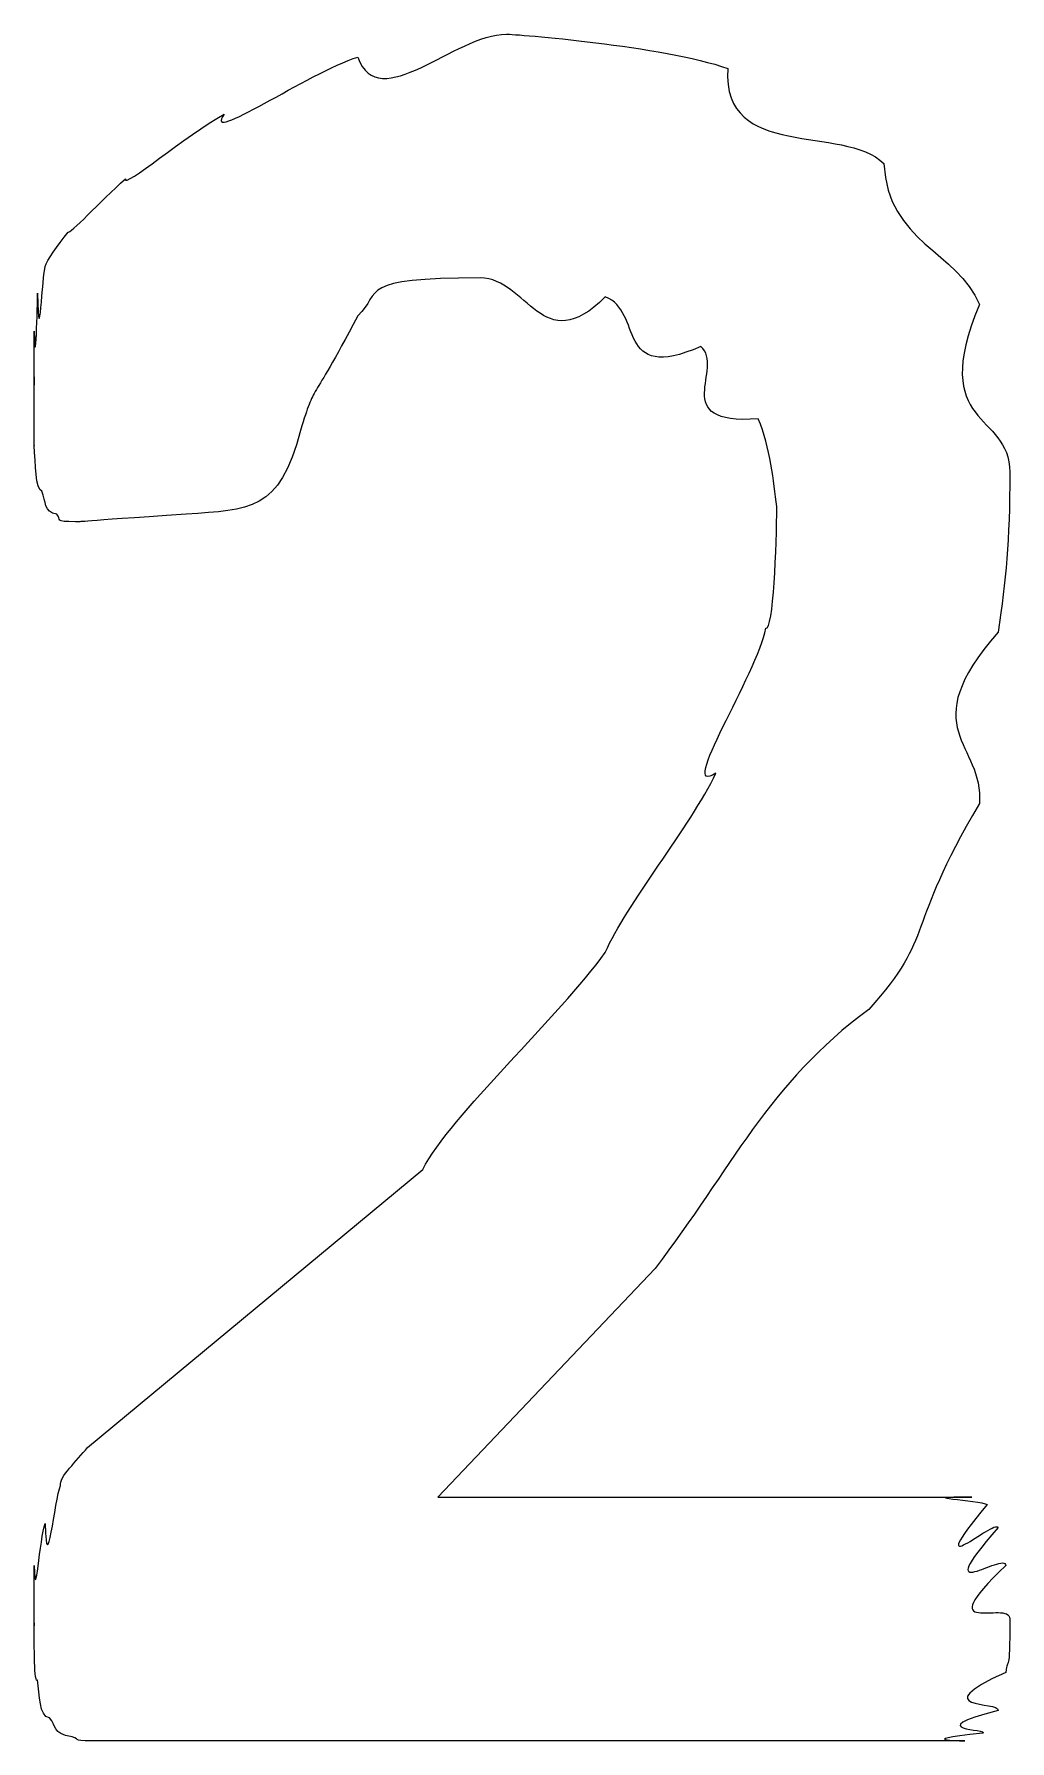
# Model space of a CAD drawing. Header units: millimetres. Extents: x 0 to 216, y 0 to 279.
# Drawn here: x 200.549 to 201.96, y 76.596 to 79.065 of the extents above; entities that cross this region are included whole.
import ezdxf

# ---------------------------------------------------------------- set-up
doc = ezdxf.new("R2010")
doc.units = ezdxf.units.MM
doc.layers.get('0').update_dxf_attribs({"linetype": 'CONTINUOUS'})

msp = doc.modelspace()

# ---------------------------------------------------------------- linework, layer by layer
at = {"color": 0}
for p, q in [((200.626, 77.0199), (201.111, 77.4224)), ((201.447, 77.2791), (201.133, 76.9482)), ((201.133, 76.9482), (201.905, 76.9482)), ((201.96, 76.7719), (201.96, 76.7719)), ((201.894, 76.5955), (200.648, 76.5955))]:
    msp.add_line(p, q, dxfattribs=at)
for points in [[(201.017, 79.0317), (201.047, 78.9464), (201.158, 79.0649), (201.232, 79.0649)], [(201.232, 79.0649), (201.243, 79.0649), (201.459, 79.0483), (201.552, 79.0152)], [(200.824, 78.9492), (200.791, 78.9023), (200.947, 79.0099), (201.017, 79.0317)], [(201.552, 79.0152), (201.544, 78.8804), (201.719, 78.9354), (201.778, 78.8776)], [(200.681, 78.8554), (200.677, 78.8402), (200.769, 78.9189), (200.824, 78.9492)], [(201.778, 78.8776), (201.783, 78.7633), (201.885, 78.7506), (201.916, 78.6737)], [(200.598, 78.7785), (200.6, 78.7742), (200.644, 78.8226), (200.681, 78.8554)], [(200.565, 78.7287), (200.567, 78.7368), (200.583, 78.759), (200.598, 78.7785)], [(200.554, 78.6903), (200.556, 78.5936), (200.561, 78.7178), (200.565, 78.7287)], [(201.194, 78.7121), (201.015, 78.7121), (201.053, 78.6927), (201.017, 78.6571)], [(201.375, 78.6846), (201.283, 78.5936), (201.263, 78.7121), (201.194, 78.7121)], [(200.549, 78.6349), (200.551, 78.5647), (200.554, 78.6751), (200.554, 78.6903)], [(201.513, 78.613), (201.389, 78.558), (201.43, 78.6652), (201.375, 78.6846)], [(201.017, 78.6571), (200.945, 78.5206), (200.957, 78.5647), (200.934, 78.4916)], [(201.916, 78.6737), (201.841, 78.4945), (201.96, 78.5192), (201.96, 78.431)], [(200.549, 78.5689), (200.549, 78.5248), (200.549, 78.6158), (200.549, 78.6349)], [(201.596, 78.5082), (201.464, 78.4987), (201.549, 78.5827), (201.513, 78.613)], [(200.549, 78.4698), (200.549, 78.4613), (200.549, 78.5315), (200.549, 78.5689)], [(201.623, 78.3816), (201.618, 78.4172), (201.614, 78.4669), (201.596, 78.5082)], [(200.934, 78.4916), (200.904, 78.3731), (200.86, 78.3773), (200.769, 78.3703)], [(200.56, 78.4035), (200.551, 78.4063), (200.551, 78.4433), (200.549, 78.4698)], [(201.96, 78.431), (201.96, 78.329), (201.954, 78.2768), (201.943, 78.1995)], [(200.582, 78.3703), (200.562, 78.3731), (200.567, 78.3883), (200.56, 78.4035)], [(201.607, 78.2052), (201.618, 78.201), (201.623, 78.3262), (201.623, 78.3816)], [(200.609, 78.3594), (200.577, 78.3594), (200.589, 78.3622), (200.582, 78.3703)], [(200.769, 78.3703), (200.604, 78.3594), (200.623, 78.3594), (200.609, 78.3594)], [(201.535, 77.9956), (201.477, 77.9582), (201.596, 78.1417), (201.607, 78.2052)], [(201.943, 78.1995), (201.819, 78.0577), (201.923, 78.0397), (201.916, 77.9515)], [(201.375, 77.7363), (201.404, 77.8041), (201.498, 77.9184), (201.535, 77.9956)], [(201.916, 77.9515), (201.805, 77.7642), (201.855, 77.7642), (201.756, 77.6538)], [(201.111, 77.4224), (201.151, 77.4996), (201.309, 77.6443), (201.375, 77.7363)], [(201.756, 77.6538), (201.61, 77.5462), (201.557, 77.4224), (201.447, 77.2791)], [(200.587, 76.9648), (200.585, 76.9772), (200.611, 77.0008), (200.626, 77.0199)], [(200.565, 76.9098), (200.567, 76.823), (200.579, 76.9454), (200.587, 76.9648)], [(201.905, 76.9482), (201.812, 76.9482), (201.918, 76.944), (201.927, 76.9373)], [(201.927, 76.9373), (201.827, 76.816), (201.939, 76.9179), (201.943, 76.9041)], [(200.549, 76.8491), (200.551, 76.7856), (200.557, 76.8904), (200.565, 76.9098)], [(201.943, 76.9041), (201.839, 76.7856), (201.954, 76.871), (201.954, 76.8491)], [(200.549, 76.7662), (200.549, 76.7415), (200.549, 76.8269), (200.549, 76.8491)], [(201.954, 76.8491), (201.841, 76.7415), (201.96, 76.8008), (201.96, 76.7719)], [(200.554, 76.6837), (200.549, 76.6755), (200.549, 76.7334), (200.549, 76.7662)], [(201.96, 76.7719), (201.96, 76.6865), (201.957, 76.7196), (201.954, 76.6946)], [(200.571, 76.6286), (200.556, 76.6315), (200.557, 76.6618), (200.554, 76.6837)], [(201.954, 76.6946), (201.834, 76.6396), (201.946, 76.6533), (201.943, 76.6396)], [(200.604, 76.6011), (200.574, 76.6064), (200.582, 76.6177), (200.571, 76.6286)], [(201.943, 76.6396), (201.827, 76.6092), (201.932, 76.6135), (201.921, 76.6064)], [(200.648, 76.5955), (200.6, 76.5955), (200.618, 76.5969), (200.604, 76.6011)], [(201.921, 76.6064), (201.808, 76.5955), (201.905, 76.5955), (201.894, 76.5955)]]:
    msp.add_open_spline(points, degree=3, dxfattribs=at)

doc.saveas('drawing.dxf')
